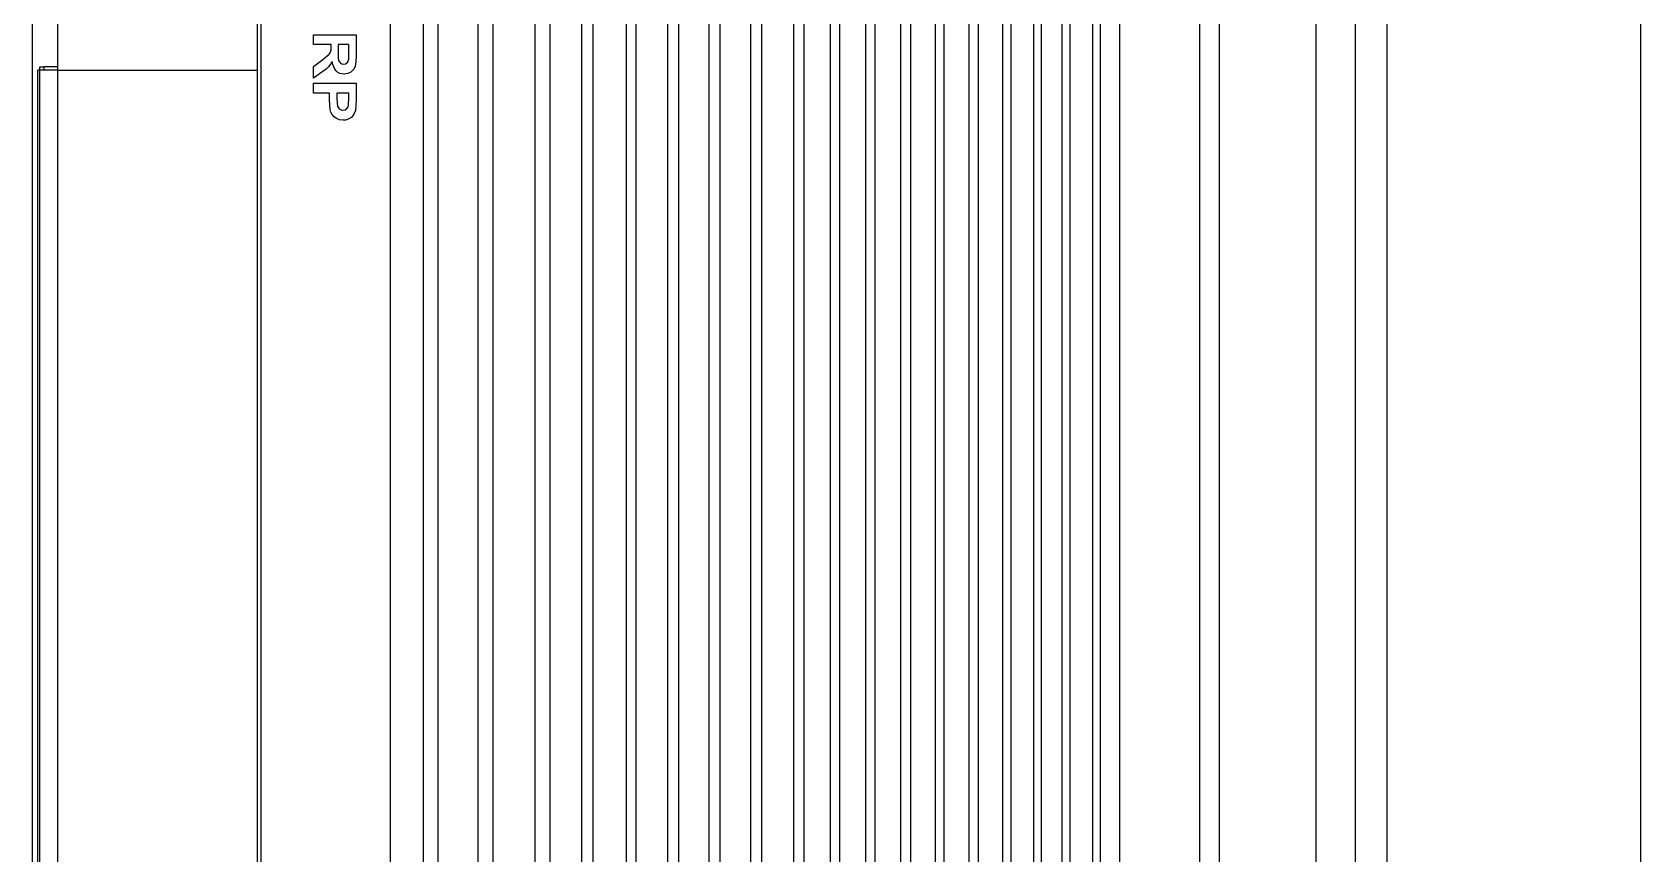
# Model space of a CAD drawing. Header units: inches. Extents: x -106706990 to 300603, y -86718466 to 1728185.
# Drawn here: x 154283 to 155233, y 42648 to 43133 of the extents above; entities that cross this region are included whole.
import ezdxf

# ---------------------------------------------------------------- set-up
doc = ezdxf.new("R2010")
doc.units = ezdxf.units.IN
doc.header["$MEASUREMENT"] = 0
doc.layers.add('A-WALL', color=1, linetype='Continuous')
doc.layers.add('Edges', color=7, linetype='Continuous')

# ---------------------------------------------------------------- blocks, each defined once
blk = doc.blocks.new('air con')
at = {"layer": 'Edges'}
for p, q in [((71.402, 41.898), (152.402, 41.898)), ((71.402, 41.095), (152.402, 41.095)), ((71.402, 39.122), (152.402, 39.122)), ((152.402, 38.724), (71.402, 38.724)), ((152.402, 37.092), (71.402, 37.092)), ((152.402, 36.701), (71.402, 36.701)), ((152.402, 36.542), (71.402, 36.542)), ((152.402, 36.078), (71.402, 36.078)), ((152.402, 35.914), (71.402, 35.914)), ((152.402, 35.493), (71.402, 35.493)), ((152.402, 35.34), (71.402, 35.34)), ((152.402, 34.877), (71.402, 34.877)), ((152.402, 34.709), (71.402, 34.709)), ((152.402, 34.207), (71.402, 34.207)), ((152.402, 34.022), (71.402, 34.022)), ((152.402, 33.51), (71.402, 33.51)), ((152.402, 33.335), (71.402, 33.335)), ((152.402, 32.826), (71.402, 32.826)), ((152.402, 32.625), (71.402, 32.625)), ((152.402, 32.098), (71.402, 32.098)), ((152.402, 31.911), (71.402, 31.911)), ((152.402, 31.378), (71.402, 31.378)), ((152.402, 31.189), (71.402, 31.189)), ((152.402, 30.654), (71.402, 30.654)), ((152.402, 30.439), (71.402, 30.439)), ((152.402, 29.791), (71.402, 29.791)), ((152.402, 29.562), (71.402, 29.562)), ((152.402, 28.935), (71.402, 28.935)), ((152.402, 28.714), (71.402, 28.714)), ((152.402, 28.092), (71.402, 28.092)), ((152.402, 27.871), (71.402, 27.871)), ((152.402, 27.226), (71.402, 27.226)), ((152.402, 27.024), (71.402, 27.024)), ((152.402, 26.349), (71.402, 26.349)), ((152.402, 26.117), (71.402, 26.117)), ((152.402, 25.469), (71.402, 25.469)), ((152.402, 25.162), (71.402, 25.162)), ((152.402, 24.304), (71.402, 24.304)), ((152.402, 24.002), (71.402, 24.002)), ((152.402, 23.184), (71.402, 23.184)), ((152.402, 22.883), (71.402, 22.883)), ((152.402, 22.213), (71.402, 22.213)), ((76.199, 20.639), (76.199, 21.51)), ((76.199, 21.51), (76.616, 21.51)), ((76.552, 21.362), (76.397, 21.362)), ((76.397, 21.362), (76.397, 21.141)), ((76.697, 21.359), (76.552, 21.362)), ((76.616, 21.51), (76.752, 21.504)), ((76.74, 21.347), (76.697, 21.359)), ((76.772, 21.325), (76.74, 21.347)), ((76.752, 21.504), (76.845, 21.486)), ((76.845, 21.486), (76.91, 21.454)), ((76.91, 21.454), (76.96, 21.403)), ((76.96, 21.403), (76.992, 21.338)), ((76.992, 21.338), (77.003, 21.266)), ((77.19, 20.639), (77.19, 21.51)), ((77.19, 21.51), (77.508, 21.51)), ((77.388, 21.362), (77.388, 21.115)), ((77.484, 21.362), (77.388, 21.362)), ((77.627, 21.356), (77.484, 21.362)), ((77.508, 21.51), (77.658, 21.506)), ((77.671, 21.343), (77.627, 21.356)), ((77.658, 21.506), (77.744, 21.497)), ((77.707, 21.318), (77.671, 21.343)), ((77.744, 21.497), (77.822, 21.465)), ((77.822, 21.465), (77.886, 21.411)), ((77.886, 21.411), (77.911, 21.376)), ((77.911, 21.376), (77.929, 21.336)), ((76.397, 21.141), (76.544, 21.141)), ((76.544, 21.141), (76.66, 21.144)), ((76.66, 21.144), (76.722, 21.152)), ((76.722, 21.152), (76.754, 21.167)), ((76.804, 21.034), (76.743, 21.023)), ((76.743, 21.023), (76.802, 20.988)), ((76.754, 21.167), (76.778, 21.189)), ((76.791, 21.294), (76.772, 21.325)), ((76.778, 21.189), (76.793, 21.218)), ((76.798, 21.254), (76.791, 21.294)), ((76.793, 21.218), (76.798, 21.254)), ((76.856, 21.052), (76.804, 21.034)), ((76.901, 21.075), (76.856, 21.052)), ((76.938, 21.104), (76.901, 21.075)), ((76.966, 21.138), (76.938, 21.104)), ((76.986, 21.176), (76.966, 21.138)), ((76.999, 21.219), (76.986, 21.176)), ((77.003, 21.266), (76.999, 21.219)), ((77.388, 21.115), (77.497, 21.115)), ((77.497, 21.115), (77.595, 21.119)), ((77.595, 21.119), (77.654, 21.129)), ((77.654, 21.129), (77.689, 21.146)), ((77.689, 21.146), (77.716, 21.172)), ((77.731, 21.283), (77.707, 21.318)), ((77.716, 21.172), (77.733, 21.203)), ((77.738, 21.239), (77.731, 21.283)), ((77.733, 21.203), (77.738, 21.239)), ((77.827, 21.021), (77.776, 20.995)), ((77.873, 21.058), (77.827, 21.021)), ((77.91, 21.107), (77.873, 21.058)), ((77.935, 21.168), (77.91, 21.107)), ((77.929, 21.336), (77.939, 21.291)), ((77.943, 21.242), (77.935, 21.168)), ((77.939, 21.291), (77.943, 21.242)), ((76.437, 21.002), (76.397, 21.002)), ((76.397, 21.002), (76.397, 20.639)), ((76.496, 21), (76.437, 21.002)), ((76.537, 20.993), (76.496, 21)), ((76.568, 20.979), (76.537, 20.993)), ((76.597, 20.956), (76.568, 20.979)), ((76.702, 20.828), (76.597, 20.956)), ((76.845, 20.639), (76.702, 20.828)), ((76.802, 20.988), (76.849, 20.95)), ((76.849, 20.95), (76.899, 20.895)), ((76.899, 20.895), (76.962, 20.809)), ((76.962, 20.809), (77.082, 20.639)), ((77.518, 20.967), (77.388, 20.967)), ((77.388, 20.967), (77.388, 20.639)), ((77.637, 20.97), (77.518, 20.967)), ((77.724, 20.98), (77.637, 20.97)), ((77.776, 20.995), (77.724, 20.98)), ((76.397, 20.639), (76.199, 20.639)), ((77.082, 20.639), (76.845, 20.639)), ((77.388, 20.639), (77.19, 20.639)), ((152.402, 19.568), (71.402, 19.568)), ((152.402, 19.493), (71.402, 19.493)), ((76.921, 15.42), (76.921, 19.493)), ((76.921, 18.47), (76.921, 18.812)), ((76.921, 18.133), (76.921, 18.47)), ((76.921, 17.803), (76.921, 18.133)), ((76.921, 17.48), (76.921, 17.803)), ((76.921, 17.163), (76.921, 17.48)), ((76.921, 16.853), (76.921, 17.163)), ((76.921, 16.551), (76.921, 16.853)), ((76.921, 16.256), (76.921, 16.551)), ((76.921, 15.969), (76.921, 16.256)), ((76.921, 15.69), (76.921, 15.969)), ((76.921, 15.42), (76.921, 15.69)), ((76.855, 15.42), (71.402, 15.42)), ((76.921, 15.42), (76.855, 15.42)), ((76.855, 15.42), (76.855, 15.142)), ((76.921, 15.142), (76.855, 15.142)), ((76.855, 15.051), (76.855, 15.142)), ((76.921, 15.42), (76.921, 15.142)), ((146.421, 15.42), (76.921, 15.42)), ((76.921, 15.142), (76.921, 15.051)), ((71.402, 14.898), (152.402, 14.898)), ((76.921, 15.051), (76.855, 15.051)), ((146.421, 15.051), (76.921, 15.051)), ((76.921, 15.051), (76.921, 15.012)), ((146.421, 15.012), (76.921, 15.012))]:
    blk.add_line(p, q, dxfattribs=at)

msp = doc.modelspace()

# ---------------------------------------------------------------- linework, layer by layer
at = {"layer": 'A-WALL', "color": 8}
for p, q in [((155082.77, 45909.69), (155082.77, 39909.69)), ((155232.77, 41109.69), (155232.77, 45909.69)), ((155082.77, 44784.69), (155082.77, 39909.69))]:
    msp.add_line(p, q, dxfattribs=at)

# ---------------------------------------------------------------- block references
at = {"xscale": 28.92590521224616, "yscale": 28.92590521224616, "zscale": 28.92590521224616, "rotation": 270}
msp.add_blockref('air con', (153852.28, 45335.45), dxfattribs=at)

doc.saveas('drawing.dxf')
